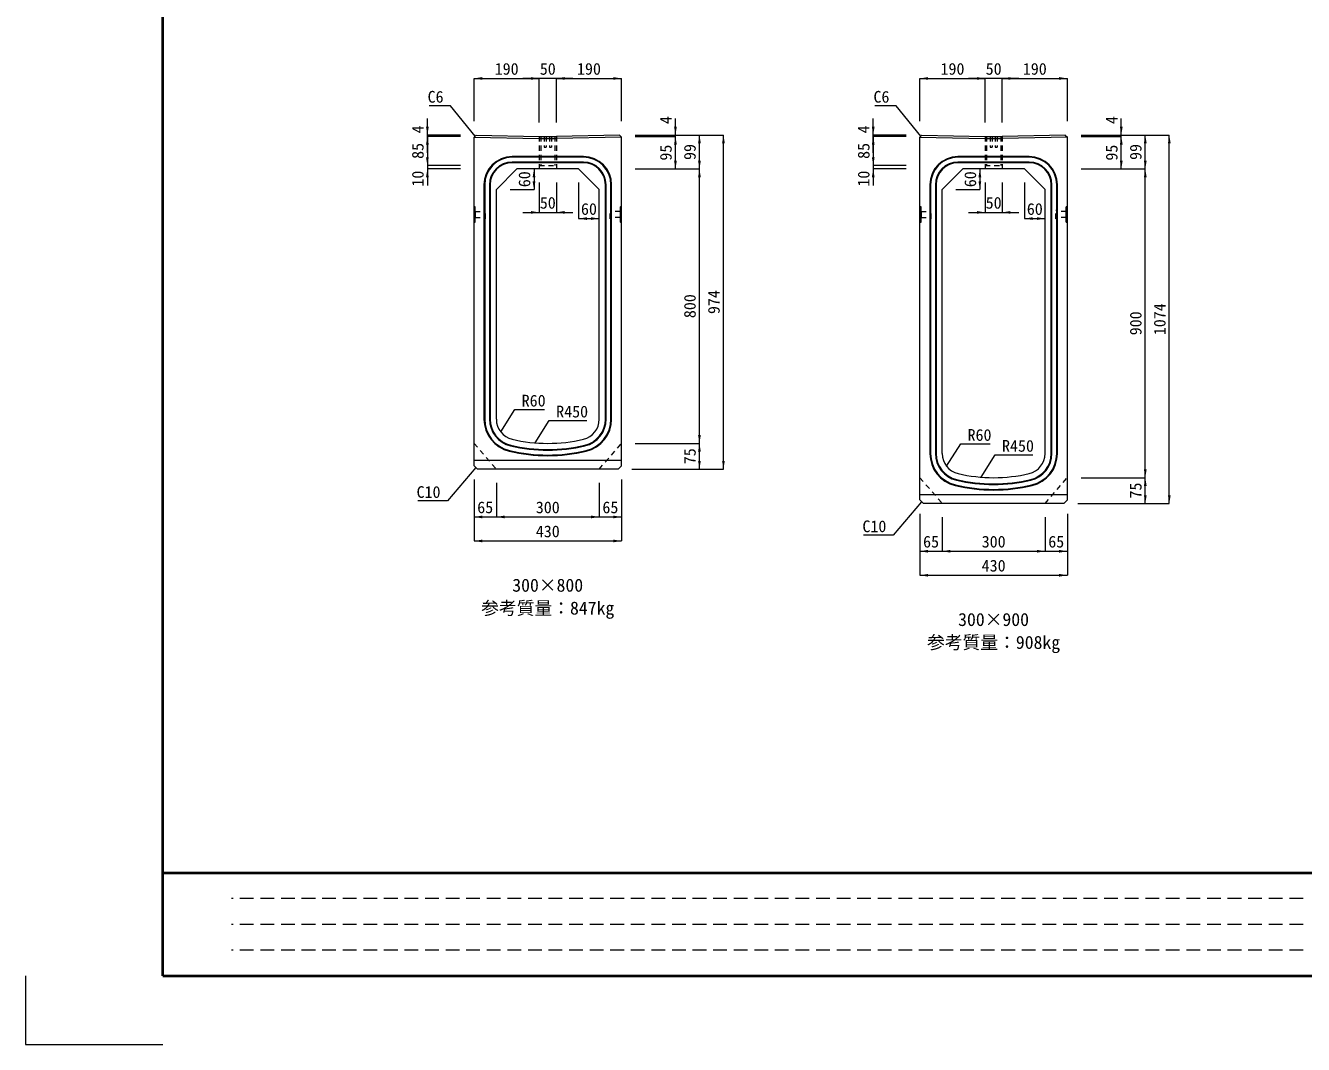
# Model space of a CAD drawing. Units: millimetres at full size, sheet at 1:20. Extents: x -285 to 21875, y 5903 to 11843.
# Drawn here: x 13475 to 17201, y 5903 to 8873 of the extents above; entities that cross this region are included whole.
import ezdxf
from ezdxf.enums import TextEntityAlignment as Align

# ---------------------------------------------------------------- set-up
doc = ezdxf.new("R2010")
doc.units = ezdxf.units.MM
doc.header["$LTSCALE"] = 20
doc.linetypes.add('USER1', pattern=[3, 2, -1])
doc.linetypes.add('USER2', pattern=[1.35, 0.75, -0.6])
for name, color, linetype, lineweight in [('Defpoints_2', 8, 'Continuous', 0), ('インサート', 3, 'USER2', 5), ('グレーチング', 7, 'Continuous', 13), ('図枠', 7, 'Continuous', 5), ('寸法線', 7, 'Continuous', 13), ('引出線', 4, 'Continuous', 13), ('本体', 2, 'Continuous', 13), ('目地', 132, 'Continuous', 5)]:
    doc.layers.add(name, color=color, linetype=linetype, lineweight=lineweight)
doc.layers.add('文字', color=7, linetype='Continuous')
doc.styles.add('ＭＳ ゴシック', font='')
doc.styles.get('ＭＳ ゴシック').set_extended_font_data('MS Gothic')

# ---------------------------------------------------------------- blocks, each defined once
blk = doc.blocks.new('filled_arrow')
at = {"color": 0, "linetype": 'Continuous', "lineweight": -2}
blk.add_solid([(7.5, 1.25), (0, 0), (7.5, -1.25)], dxfattribs=at)
blk = doc.blocks.new('open_arrow')
at = {"color": 0, "linetype": 'Continuous', "lineweight": -2}
blk.add_lwpolyline([(7.5, 1.25), (0, 0), (7.5, -1.25)], dxfattribs=at)

msp = doc.modelspace()

# ---------------------------------------------------------------- linework, layer by layer
at = {"layer": 'Defpoints_2', "color": 7, "lineweight": 13}
for p, q in [((13474.97, 6103.12), (13474.97, 5903.12)), ((13474.97, 5903.12), (13874.97, 5903.12))]:
    msp.add_line(p, q, dxfattribs=at)
at = {"layer": 'インサート'}
for p, q in [((14785.86, 8330.98), (14812.86, 8330.98)), ((14785.86, 8330.98), (14785.86, 8313.98)), ((14785.86, 8313.98), (14812.86, 8313.98)), ((14815.86, 8334.98), (14812.86, 8334.98)), ((14812.86, 8334.98), (14812.86, 8309.98)), ((14812.86, 8309.98), (14815.86, 8309.98)), ((14815.86, 8309.98), (14815.86, 8334.98)), ((15179.46, 8334.98), (15182.46, 8334.98)), ((15179.46, 8309.98), (15179.46, 8334.98)), ((15182.46, 8309.98), (15179.46, 8309.98)), ((15182.46, 8334.98), (15182.46, 8309.98)), ((15209.46, 8330.98), (15182.46, 8330.98)), ((15209.46, 8313.98), (15182.46, 8313.98)), ((15209.46, 8330.98), (15209.46, 8313.98)), ((16085.86, 8330.98), (16112.86, 8330.98)), ((16085.86, 8330.98), (16085.86, 8313.98)), ((16085.86, 8313.98), (16112.86, 8313.98)), ((16115.86, 8334.98), (16112.86, 8334.98)), ((16112.86, 8334.98), (16112.86, 8309.98)), ((16112.86, 8309.98), (16115.86, 8309.98)), ((16115.86, 8309.98), (16115.86, 8334.98)), ((16479.46, 8334.98), (16482.46, 8334.98)), ((16479.46, 8309.98), (16479.46, 8334.98)), ((16482.46, 8309.98), (16479.46, 8309.98)), ((16482.46, 8334.98), (16482.46, 8309.98)), ((16509.46, 8330.98), (16482.46, 8330.98)), ((16509.46, 8313.98), (16482.46, 8313.98)), ((16509.46, 8330.98), (16509.46, 8313.98))]:
    msp.add_line(p, q, dxfattribs=at)
at = {"layer": 'グレーチング', "linetype": 'USER2'}
for p, q in [((14972.66, 8550.18), (15022.66, 8550.18)), ((14977.16, 8550.18), (14977.16, 8465.18)), ((14987.16, 8550.18), (14987.16, 8518.18)), ((14993.16, 8550.18), (14993.16, 8518.18)), ((15002.16, 8550.18), (15002.16, 8518.18)), ((15008.16, 8550.18), (15008.16, 8518.18)), ((15018.16, 8550.18), (15018.16, 8465.18)), ((16272.66, 8550.18), (16322.66, 8550.18)), ((16277.16, 8550.18), (16277.16, 8465.18)), ((16287.16, 8550.18), (16287.16, 8518.18)), ((16293.16, 8550.18), (16293.16, 8518.18)), ((16302.16, 8550.18), (16302.16, 8518.18)), ((16308.16, 8550.18), (16308.16, 8518.18)), ((16318.16, 8550.18), (16318.16, 8465.18)), ((14987.16, 8518.18), (14993.16, 8518.18)), ((15002.16, 8518.18), (15008.16, 8518.18)), ((16287.16, 8518.18), (16293.16, 8518.18)), ((16302.16, 8518.18), (16308.16, 8518.18)), ((14972.66, 8465.18), (15022.66, 8465.18)), ((16272.66, 8465.18), (16322.66, 8465.18))]:
    msp.add_line(p, q, dxfattribs=at)
at = {"layer": '図枠', "lineweight": 40}
for p, q in [((13874.97, 6103.12), (13874.97, 11643.12)), ((13874.97, 6403.12), (21674.97, 6403.12)), ((13874.97, 6103.12), (21674.97, 6103.12))]:
    msp.add_line(p, q, dxfattribs=at)
at = {"layer": '図枠', "linetype": 'USER1', "lineweight": 9}
for p, q in [((17199.97, 6328.12), (14074.97, 6328.12)), ((17199.97, 6253.12), (14074.97, 6253.12)), ((17199.97, 6178.12), (14074.97, 6178.12))]:
    msp.add_line(p, q, dxfattribs=at)
at = {"layer": '寸法線'}
for p, q in [((14782.66, 8718.92), (14972.66, 8718.92)), ((14782.66, 8593.98), (14782.66, 8718.92)), ((15070.66, 8718.92), (14924.66, 8718.92)), ((14972.66, 8590.18), (14972.66, 8718.92)), ((14972.66, 8590.18), (14972.66, 8718.92)), ((15022.66, 8590.18), (15022.66, 8718.92)), ((15022.66, 8718.92), (15212.66, 8718.92)), ((15022.66, 8590.18), (15022.66, 8718.92)), ((15212.66, 8593.98), (15212.66, 8718.92)), ((16082.66, 8718.92), (16272.66, 8718.92)), ((16082.66, 8593.98), (16082.66, 8718.92)), ((16370.66, 8718.92), (16224.66, 8718.92)), ((16272.66, 8590.18), (16272.66, 8718.92)), ((16272.66, 8590.18), (16272.66, 8718.92)), ((16322.66, 8590.18), (16322.66, 8718.92)), ((16322.66, 8718.92), (16512.66, 8718.92)), ((16322.66, 8590.18), (16322.66, 8718.92)), ((16512.66, 8593.98), (16512.66, 8718.92)), ((14646.58, 8502.18), (14646.58, 8601.98)), ((15369.82, 8502.18), (15369.82, 8601.98)), ((15946.58, 8502.18), (15946.58, 8601.98)), ((16669.82, 8502.18), (16669.82, 8601.98)), ((14742.66, 8553.98), (14646.58, 8553.98)), ((14646.58, 8550.18), (14646.58, 8465.18)), ((14742.66, 8550.18), (14646.58, 8550.18)), ((14742.66, 8550.18), (14646.58, 8550.18)), ((15252.66, 8553.98), (15369.82, 8553.98)), ((15252.66, 8553.98), (15439.82, 8553.98)), ((15252.66, 8553.98), (15509.82, 8553.98)), ((15252.66, 8550.18), (15369.82, 8550.18)), ((15252.66, 8550.18), (15369.82, 8550.18)), ((15369.82, 8455.18), (15369.82, 8550.18)), ((15439.82, 8455.18), (15439.82, 8553.98)), ((15509.82, 7580.18), (15509.82, 8553.98)), ((16042.66, 8553.98), (15946.58, 8553.98)), ((15946.58, 8550.18), (15946.58, 8465.18)), ((16042.66, 8550.18), (15946.58, 8550.18)), ((16042.66, 8550.18), (15946.58, 8550.18)), ((16552.66, 8553.98), (16669.82, 8553.98)), ((16552.66, 8553.98), (16739.82, 8553.98)), ((16552.66, 8553.98), (16809.82, 8553.98)), ((16552.66, 8550.18), (16669.82, 8550.18)), ((16552.66, 8550.18), (16669.82, 8550.18)), ((16669.82, 8455.18), (16669.82, 8550.18)), ((16739.82, 8455.18), (16739.82, 8553.98)), ((16809.82, 7480.18), (16809.82, 8553.98)), ((14646.58, 8513.18), (14646.58, 8407.18)), ((15946.58, 8513.18), (15946.58, 8407.18)), ((14742.66, 8465.18), (14646.58, 8465.18)), ((14742.66, 8465.18), (14646.58, 8465.18)), ((16042.66, 8465.18), (15946.58, 8465.18)), ((16042.66, 8465.18), (15946.58, 8465.18)), ((14742.66, 8455.18), (14646.58, 8455.18)), ((14957.46, 8455.18), (14957.46, 8395.18)), ((15252.66, 8455.18), (15439.82, 8455.18)), ((15252.66, 8455.18), (15439.82, 8455.18)), ((15252.66, 8455.18), (15369.82, 8455.18)), ((15439.82, 7655.18), (15439.82, 8455.18)), ((16042.66, 8455.18), (15946.58, 8455.18)), ((16257.46, 8455.18), (16257.46, 8395.18)), ((16552.66, 8455.18), (16739.82, 8455.18)), ((16552.66, 8455.18), (16739.82, 8455.18)), ((16552.66, 8455.18), (16669.82, 8455.18)), ((16739.82, 7555.18), (16739.82, 8455.18)), ((14887.66, 8395.18), (14957.46, 8395.18)), ((14972.66, 8415.18), (14972.66, 8328.47)), ((15022.66, 8415.18), (15022.66, 8328.47)), ((15087.66, 8415.18), (15087.66, 8310.45)), ((16187.66, 8395.18), (16257.46, 8395.18)), ((16272.66, 8415.18), (16272.66, 8328.47)), ((16322.66, 8415.18), (16322.66, 8328.47)), ((16387.66, 8415.18), (16387.66, 8310.45)), ((14924.66, 8328.47), (15070.66, 8328.47)), ((15087.66, 8310.45), (15147.66, 8310.45)), ((16224.66, 8328.47), (16370.66, 8328.47)), ((16387.66, 8310.45), (16447.66, 8310.45)), ((15252.66, 7655.18), (15439.82, 7655.18)), ((15252.66, 7655.18), (15439.82, 7655.18)), ((15439.82, 7580.18), (15439.82, 7655.18)), ((15242.66, 7580.18), (15439.82, 7580.18)), ((15242.66, 7580.18), (15509.82, 7580.18)), ((14782.66, 7550.18), (14782.66, 7440.72)), ((14782.66, 7550.18), (14782.66, 7370.72)), ((14847.66, 7540.18), (14847.66, 7440.72)), ((14847.66, 7540.18), (14847.66, 7440.72)), ((15147.66, 7540.18), (15147.66, 7440.72)), ((15147.66, 7540.18), (15147.66, 7440.72)), ((15212.66, 7550.18), (15212.66, 7440.72)), ((15212.66, 7550.18), (15212.66, 7370.72)), ((16552.66, 7555.18), (16739.82, 7555.18)), ((16552.66, 7555.18), (16739.82, 7555.18)), ((16739.82, 7480.18), (16739.82, 7555.18)), ((16542.66, 7480.18), (16739.82, 7480.18)), ((16542.66, 7480.18), (16809.82, 7480.18)), ((14782.66, 7440.72), (14895.66, 7440.72)), ((14847.66, 7440.72), (15147.66, 7440.72)), ((15099.66, 7440.72), (15212.66, 7440.72)), ((16082.66, 7450.18), (16082.66, 7340.72)), ((16082.66, 7450.18), (16082.66, 7270.72)), ((16147.66, 7440.18), (16147.66, 7340.72)), ((16147.66, 7440.18), (16147.66, 7340.72)), ((16447.66, 7440.18), (16447.66, 7340.72)), ((16447.66, 7440.18), (16447.66, 7340.72)), ((16512.66, 7450.18), (16512.66, 7340.72)), ((16512.66, 7450.18), (16512.66, 7270.72)), ((14782.66, 7370.72), (15212.66, 7370.72)), ((16082.66, 7340.72), (16195.66, 7340.72)), ((16147.66, 7340.72), (16447.66, 7340.72)), ((16399.66, 7340.72), (16512.66, 7340.72)), ((16082.66, 7270.72), (16512.66, 7270.72))]:
    msp.add_line(p, q, dxfattribs=at)
at = {"layer": '引出線'}
for points in [[(14785.66, 8550.92), (14713.78, 8639.37), (14651.39, 8639.37)], [(16085.66, 8550.92), (16013.78, 8639.37), (15951.39, 8639.37)], [(14860.6, 7688.5), (14901.59, 7753.65), (14987.74, 7753.65)], [(14961.15, 7656.67), (15002.15, 7721.82), (15111.69, 7721.82)], [(16160.6, 7588.5), (16201.59, 7653.65), (16287.74, 7653.65)], [(16261.15, 7556.67), (16302.15, 7621.82), (16411.69, 7621.82)], [(14787.66, 7585.18), (14704.85, 7487.34), (14618.33, 7487.34)], [(16087.66, 7485.18), (16004.85, 7387.34), (15918.33, 7387.34)]]:
    msp.add_lwpolyline(points, dxfattribs=at)
at = {"layer": '本体'}
for p, q in [((14782.66, 8547.98), (14788.66, 8553.86)), ((14782.66, 7590.18), (14782.66, 8547.98)), ((14788.66, 8553.86), (14972.66, 8550.18)), ((14972.66, 8550.18), (15022.66, 8550.18)), ((15206.67, 8553.86), (15022.66, 8550.18)), ((15206.67, 8553.86), (15212.66, 8547.98)), ((15212.66, 7590.18), (15212.66, 8547.98)), ((16082.66, 8547.98), (16088.66, 8553.86)), ((16082.66, 7490.18), (16082.66, 8547.98)), ((16088.66, 8553.86), (16272.66, 8550.18)), ((16272.66, 8550.18), (16322.66, 8550.18)), ((16506.67, 8553.86), (16322.66, 8550.18)), ((16506.67, 8553.86), (16512.66, 8547.98)), ((16512.66, 7490.18), (16512.66, 8547.98)), ((14847.66, 8395.18), (14907.66, 8455.18)), ((15087.66, 8455.18), (14907.66, 8455.18)), ((15087.66, 8455.18), (15147.66, 8395.18)), ((16147.66, 8395.18), (16207.66, 8455.18)), ((16387.66, 8455.18), (16207.66, 8455.18)), ((16387.66, 8455.18), (16447.66, 8395.18)), ((14847.66, 7725.71), (14847.66, 8395.18)), ((15147.66, 7725.71), (15147.66, 8395.18)), ((16147.66, 7625.71), (16147.66, 8395.18)), ((16447.66, 7625.71), (16447.66, 8395.18)), ((14782.66, 7590.18), (14792.66, 7580.18)), ((15202.66, 7580.18), (14792.66, 7580.18)), ((15202.66, 7580.18), (15212.66, 7590.18)), ((16082.66, 7490.18), (16092.66, 7480.18)), ((16502.66, 7480.18), (16512.66, 7490.18)), ((16502.66, 7480.18), (16092.66, 7480.18))]:
    msp.add_line(p, q, dxfattribs=at)
at = {"layer": '本体', "lineweight": 9}
for p, q in [((14782.66, 8547.98), (14972.6, 8544.18)), ((14972.6, 8544.18), (15022.72, 8544.18)), ((15212.66, 8547.98), (15022.72, 8544.18)), ((16082.66, 8547.98), (16272.6, 8544.18)), ((16272.6, 8544.18), (16322.72, 8544.18)), ((16512.66, 8547.98), (16322.72, 8544.18)), ((15212.66, 7605.18), (14782.66, 7605.18)), ((16512.66, 7505.18), (16082.66, 7505.18))]:
    msp.add_line(p, q, dxfattribs=at)
at = {"layer": '本体', "linetype": 'USER2'}
for p, q in [((14972.66, 8550.18), (14972.66, 8455.18)), ((15022.66, 8550.18), (15022.66, 8455.18)), ((16272.66, 8550.18), (16272.66, 8455.18)), ((16322.66, 8550.18), (16322.66, 8455.18))]:
    msp.add_line(p, q, dxfattribs=at)
at = {"layer": '本体', "lineweight": 5}
for p, q in [((14782.66, 8346.98), (14785.86, 8344.98)), ((15212.66, 8346.98), (15209.46, 8344.98)), ((16082.66, 8346.98), (16085.86, 8344.98)), ((16512.66, 8346.98), (16509.46, 8344.98)), ((14785.86, 8299.98), (14785.86, 8344.98)), ((15209.46, 8299.98), (15209.46, 8344.98)), ((16085.86, 8299.98), (16085.86, 8344.98)), ((16509.46, 8299.98), (16509.46, 8344.98)), ((14785.86, 8299.98), (14782.66, 8297.98)), ((15209.46, 8299.98), (15212.66, 8297.98)), ((16085.86, 8299.98), (16082.66, 8297.98)), ((16509.46, 8299.98), (16512.66, 8297.98))]:
    msp.add_line(p, q, dxfattribs=at)
at = {"layer": '本体', "linetype": 'USER2', "lineweight": 9}
for p, q in [((14782.66, 7655.18), (14847.66, 7580.18)), ((15147.66, 7580.18), (15212.66, 7655.18)), ((16082.66, 7555.18), (16147.66, 7480.18)), ((16447.66, 7480.18), (16512.66, 7555.18))]:
    msp.add_line(p, q, dxfattribs=at)
at = {"layer": '本体'}
for centre, radius, start, end in [((14907.66, 7725.71), 60, 180, 256.65764), ((15087.66, 7725.71), 60, 283.34236, 0), ((14997.66, 8105.18), 450, 256.65764, 283.34236), ((16207.66, 7625.71), 60, 180, 256.65764), ((16387.66, 7625.71), 60, 283.34236, 0), ((16297.66, 8005.18), 450, 256.65764, 283.34236)]:
    msp.add_arc(centre, radius, start, end, dxfattribs=at)
at = {"layer": '目地'}
for p, q in [((15101.66, 8491.18), (14893.66, 8491.18)), ((15101.66, 8489.18), (14893.66, 8489.18)), ((15101.66, 8475.18), (14893.66, 8475.18)), ((15101.66, 8473.18), (14893.66, 8473.18)), ((16401.66, 8491.18), (16193.66, 8491.18)), ((16401.66, 8489.18), (16193.66, 8489.18)), ((16401.66, 8475.18), (16193.66, 8475.18)), ((16401.66, 8473.18), (16193.66, 8473.18)), ((14811.66, 8409.18), (14811.66, 7725.71)), ((14813.66, 8409.18), (14813.66, 7725.71)), ((14827.66, 8409.18), (14827.66, 7725.71)), ((14829.66, 8409.18), (14829.66, 7725.71)), ((15165.66, 7725.71), (15165.66, 8409.18)), ((15167.66, 7725.71), (15167.66, 8409.18)), ((15181.66, 7725.71), (15181.66, 8409.18)), ((15183.66, 7725.71), (15183.66, 8409.18)), ((16111.66, 8409.18), (16111.66, 7625.71)), ((16113.66, 8409.18), (16113.66, 7625.71)), ((16127.66, 8409.18), (16127.66, 7625.71)), ((16129.66, 8409.18), (16129.66, 7625.71)), ((16465.66, 7625.71), (16465.66, 8409.18)), ((16467.66, 7625.71), (16467.66, 8409.18)), ((16481.66, 7625.71), (16481.66, 8409.18)), ((16483.66, 7625.71), (16483.66, 8409.18))]:
    msp.add_line(p, q, dxfattribs=at)
for centre, radius, start, end in [((14893.66, 8409.18), 82, 90, 180), ((14893.66, 8409.18), 80, 90, 180), ((14893.66, 8409.18), 66, 90, 180), ((14893.66, 8409.18), 64, 90, 180), ((15101.66, 8409.18), 82, 0, 90), ((15101.66, 8409.18), 80, 0, 90), ((15101.66, 8409.18), 66, 0, 90), ((15101.66, 8409.18), 64, 0, 90), ((16193.66, 8409.18), 82, 90, 180), ((16193.66, 8409.18), 80, 90, 180), ((16193.66, 8409.18), 66, 90, 180), ((16193.66, 8409.18), 64, 90, 180), ((16401.66, 8409.18), 82, 0, 90), ((16401.66, 8409.18), 80, 0, 90), ((16401.66, 8409.18), 66, 0, 90), ((16401.66, 8409.18), 64, 0, 90), ((14907.66, 7725.71), 96, 180, 256.65764), ((14907.66, 7725.71), 94, 180, 256.65764), ((14907.66, 7725.71), 80, 180, 256.65764), ((14907.66, 7725.71), 78, 180, 256.65764), ((15087.66, 7725.71), 78, 283.34236, 0), ((15087.66, 7725.71), 80, 283.34236, 0), ((15087.66, 7725.71), 94, 283.34236, 0), ((15087.66, 7725.71), 96, 283.34236, 0), ((14997.66, 8105.18), 470, 256.65764, 283.34236), ((14997.66, 8105.18), 468, 256.65764, 283.34236), ((14997.66, 8105.18), 486, 256.65764, 283.34236), ((14997.66, 8105.18), 484, 256.65764, 283.34236), ((16207.66, 7625.71), 96, 180, 256.65764), ((16207.66, 7625.71), 94, 180, 256.65764), ((16207.66, 7625.71), 80, 180, 256.65764), ((16207.66, 7625.71), 78, 180, 256.65764), ((16387.66, 7625.71), 78, 283.34236, 360), ((16387.66, 7625.71), 80, 283.34236, 360), ((16387.66, 7625.71), 94, 283.34236, 360), ((16387.66, 7625.71), 96, 283.34236, 360), ((16297.66, 8005.18), 486, 256.65764, 283.34236), ((16297.66, 8005.18), 484, 256.65764, 283.34236), ((16297.66, 8005.18), 470, 256.65764, 283.34236), ((16297.66, 8005.18), 468, 256.65764, 283.34236)]:
    msp.add_arc(centre, radius, start, end, dxfattribs=at)

# ---------------------------------------------------------------- block references
at = {"layer": '寸法線', "xscale": 3.2, "yscale": 3.2}
for p in [(14782.66, 8718.92), (15022.66, 8718.92), (15022.66, 8718.92), (16082.66, 8718.92), (16322.66, 8718.92), (16322.66, 8718.92), (15022.66, 8328.47), (15087.66, 8310.45), (16322.66, 8328.47), (16387.66, 8310.45), (14782.66, 7440.72), (14847.66, 7440.72), (14847.66, 7440.72), (14782.66, 7370.72), (16082.66, 7340.72), (16147.66, 7340.72), (16147.66, 7340.72), (16082.66, 7270.72)]:
    msp.add_blockref('filled_arrow', p, dxfattribs=at)
for p, rotation in [((14972.66, 8718.92), 180), ((14972.66, 8718.92), 180), ((15212.66, 8718.92), 180), ((16272.66, 8718.92), 180), ((16272.66, 8718.92), 180), ((16512.66, 8718.92), 180), ((14646.58, 8553.98), 90), ((15369.82, 8553.98), 90), ((15946.58, 8553.98), 90), ((16669.82, 8553.98), 90), ((14646.58, 8550.18), 270), ((14646.58, 8550.18), 270), ((15369.82, 8550.18), 270), ((15369.82, 8550.18), 270), ((15439.82, 8553.98), 270), ((15509.82, 8553.98), 270), ((15946.58, 8550.18), 270), ((15946.58, 8550.18), 270), ((16669.82, 8550.18), 270), ((16669.82, 8550.18), 270), ((16739.82, 8553.98), 270), ((16809.82, 8553.98), 270), ((14646.58, 8465.18), 90), ((14646.58, 8465.18), 90), ((15369.82, 8455.18), 90), ((15439.82, 8455.18), 90), ((15946.58, 8465.18), 90), ((15946.58, 8465.18), 90), ((16669.82, 8455.18), 90), ((16739.82, 8455.18), 90), ((14646.58, 8455.18), 270), ((14957.46, 8455.18), 270), ((15439.82, 8455.18), 270), ((15946.58, 8455.18), 270), ((16257.46, 8455.18), 270), ((16739.82, 8455.18), 270), ((14957.46, 8395.18), 90), ((16257.46, 8395.18), 90), ((14972.66, 8328.47), 180), ((15147.66, 8310.45), 180), ((16272.66, 8328.47), 180), ((16447.66, 8310.45), 180), ((15439.82, 7655.18), 90), ((15439.82, 7655.18), 270), ((15439.82, 7580.18), 90), ((15509.82, 7580.18), 90), ((16739.82, 7555.18), 90), ((16739.82, 7555.18), 270), ((16739.82, 7480.18), 90), ((16809.82, 7480.18), 90), ((15147.66, 7440.72), 180), ((15147.66, 7440.72), 180), ((15212.66, 7440.72), 180), ((15212.66, 7370.72), 180), ((16447.66, 7340.72), 180), ((16447.66, 7340.72), 180), ((16512.66, 7340.72), 180), ((16512.66, 7270.72), 180)]:
    msp.add_blockref('filled_arrow', p, dxfattribs=dict(at, rotation=rotation))
at = {"layer": '引出線', "xscale": 0.16, "yscale": 0.16}
for p, rotation in [((14785.66, 8550.92), 129.1), ((16085.66, 8550.92), 129.1), ((14860.6, 7688.5), 57.8), ((14961.15, 7656.67), 57.8), ((14787.66, 7585.18), 229.8), ((16160.6, 7588.5), 57.8), ((16261.15, 7556.67), 57.8), ((16087.66, 7485.18), 229.8)]:
    msp.add_blockref('open_arrow', p, dxfattribs=dict(at, rotation=rotation))

# ---------------------------------------------------------------- texts
at = {"layer": '寸法線', "style": 'ＭＳ ゴシック'}
for s, p in [('190', (14877.66, 8746.92)), ('50', (14997.66, 8746.92)), ('190', (15117.66, 8746.92)), ('190', (16177.66, 8746.92)), ('50', (16297.66, 8746.92)), ('190', (16417.66, 8746.92)), ('50', (14997.66, 8356.47)), ('60', (15117.66, 8338.45)), ('50', (16297.66, 8356.47)), ('60', (16417.66, 8338.45)), ('65', (14815.16, 7468.72)), ('300', (14997.66, 7468.72)), ('65', (15180.16, 7468.72)), ('430', (14997.66, 7398.72)), ('65', (16115.16, 7368.72)), ('300', (16297.66, 7368.72)), ('65', (16480.16, 7368.72)), ('430', (16297.66, 7298.72))]:
    msp.add_text(s, height=34.18, dxfattribs=at).set_placement(p, align=Align.MIDDLE_CENTER)
for s, p in [('4', (15341.82, 8597.63)), ('4', (16641.82, 8597.63)), ('4', (14618.58, 8570.58)), ('4', (15918.58, 8570.58)), ('85', (14618.58, 8507.68)), ('95', (15341.82, 8502.68)), ('99', (15411.82, 8504.58)), ('85', (15918.58, 8507.68)), ('95', (16641.82, 8502.68)), ('99', (16711.82, 8504.58)), ('10', (14618.58, 8426.88)), ('60', (14929.46, 8425.18)), ('10', (15918.58, 8426.88)), ('60', (16229.46, 8425.18)), ('800', (15411.82, 8055.18)), ('974', (15481.82, 8067.08)), ('1074', (16781.82, 8017.08)), ('900', (16711.82, 8005.18)), ('75', (15411.82, 7617.68)), ('75', (16711.82, 7517.68))]:
    msp.add_text(s, height=34.18, rotation=90, dxfattribs=at).set_placement(p, align=Align.MIDDLE_CENTER)
at = {"layer": '引出線', "style": 'ＭＳ ゴシック'}
for s, p in [('C6', (14693.78, 8682.57)), ('C6', (15993.78, 8682.57)), ('C10', (14684.85, 7530.54)), ('C10', (15984.85, 7430.54))]:
    msp.add_text(s, height=34.18, dxfattribs=at).set_placement(p, align=Align.TOP_RIGHT)
for s, p in [('R60', (14921.59, 7796.85)), ('R450', (15022.15, 7765.02)), ('R60', (16221.59, 7696.85)), ('R450', (16322.15, 7665.02))]:
    msp.add_text(s, height=34.18, dxfattribs=at).set_placement(p, align=Align.TOP_LEFT)
at = {"layer": '文字', "style": 'ＭＳ ゴシック'}
for s, p in [('300×800', (14894.06, 7260.8)), ('参考質量：847kg', (14803.41, 7194.14)), ('300×900', (16194.06, 7160.8)), ('参考質量：908kg', (16103.41, 7094.14))]:
    msp.add_text(s, height=37.98, dxfattribs=at).set_placement(p, align=Align.TOP_LEFT)

doc.saveas('drawing.dxf')
